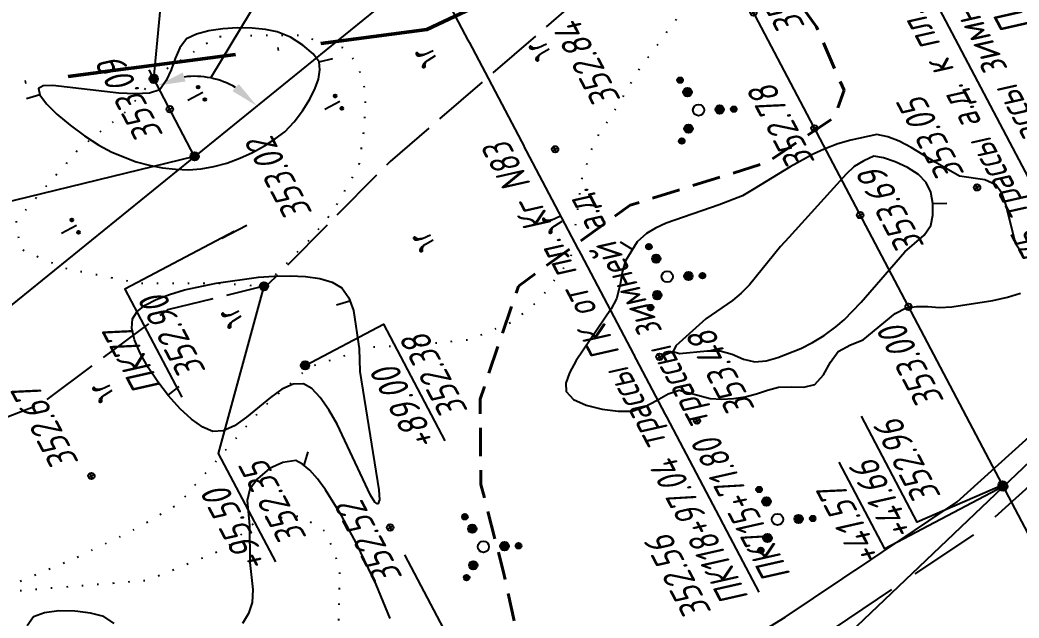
# Model space of a CAD drawing. Extents: x 1519167 to 1519613, y 2186570 to 2187012.
# Drawn here: x 1519348.5 to 1519419.5, y 2186708.8 to 2186751.3 of the extents above; entities that cross this region are included whole.
import ezdxf
from ezdxf.enums import TextEntityAlignment as Align

# ---------------------------------------------------------------- set-up
doc = ezdxf.new("R2010")
doc.units = 0
for name, pattern in [('ACAD_ISO10W100', [18, 12, -3, 0, -3]), ('IZ_HIDDEN', [3, 2, -1]), ('ИИDash_40_10', [5, 4, -1]), ('ИИDash_50_20', [7, 5, -2]), ('ИИDot', [1, 0, -1])]:
    doc.linetypes.add(name, pattern=pattern)
for name, color, linetype, lineweight in [('ИИ_ГИДРОГРАФИЯ_025', 3, 'Continuous', 25), ('ИИ_ГИДРОЛОГИЯ_025', 150, 'Continuous', 25), ('ИИ_ГРАНИЦА_025', 7, 'Continuous', 25), ('ИИ_ДОРОГА_025', 7, 'Continuous', 25), ('ИИ_КОНТУР_025', 7, 'ИИDot', 25), ('ИИ_ОТМЕТКА_025', 7, 'Continuous', 25), ('ИИ_ПИКЕТАЖ_025', 7, 'Continuous', 25), ('ИИ_РАЗМЕР_025', 7, 'Continuous', 25), ('ИИ_РЕЛЬЕФ_025', 34, 'Continuous', 25), ('ИИ_ТРАССА_АД_025', 1, 'Continuous', 25), ('ИИ_ТРАССА_ТРУБ_025', 7, 'Continuous', 25), ('ИИ_УГОДЬЯ_025', 7, 'Continuous', 25)]:
    doc.layers.add(name, color=color, linetype=linetype, lineweight=lineweight)
doc.styles.add('VNIPISIMPLEXCUR', font='simplex.shx', dxfattribs={"width": 0.8, "oblique": 15})
doc.linetypes.add('ИИ05485', pattern='A,19.47,-0.53,[37,3dservice.shx,S=1.5,R=0,X=0,Y=0],-0.53,19.47', length=40)
doc.dimstyles.new('ИИ-1000-м-dm$2', dxfattribs={"dimtxt": 2.5, "dimasz": 2.5, "dimexe": 1.25, "dimexo": 0, "dimgap": 1, "dimtad": 2, "dimtoh": 1, "dimzin": 1, "dimdsep": 46, "dimtxsty": 'VNIPISIMPLEXCUR', "dimcen": 2.5, "dimaunit": 1, "dimazin": 0, "dimtfac": 1, "dimtmove": 1, "dimatfit": 2, "dimfxl": 1, "dimarcsym": 0})

# ---------------------------------------------------------------- blocks, each defined once
blk = doc.blocks.new('ИИ05407')
at = {"linetype": 'Continuous', "lineweight": 25}
h = blk.add_hatch(color=0, dxfattribs=at)
edge = h.paths.add_edge_path()
edge.add_arc((-0.5, 0.1), 0.1, 0, 360)
h = blk.add_hatch(color=0, dxfattribs=at)
edge = h.paths.add_edge_path()
edge.add_arc((0.5, 0.1), 0.1, 0, 360)
at = {"color": 0, "linetype": 'Continuous', "lineweight": 25}
blk.add_lwpolyline([(0, 0), (0, 1.2)], dxfattribs=at)
for centre in [(-0.5, 0.1), (0.5, 0.1)]:
    blk.add_circle(centre, 0.1, dxfattribs=at)
blk = doc.blocks.new('ИИ05403')
at = {"linetype": 'Continuous', "lineweight": 25}
for points in [[(-0.372, 1.104), (-0.431, 1.161), (-0.48, 1.184), (-0.522, 1.188), (-0.557, 1.174), (-0.584, 1.138), (-0.586, 1.087), (-0.571, 1.061), (-0.533, 1.036), (-0.476, 1.021), (-0.421, 1.002), (-0.364, 0.955), (-0.323, 0.896), (-0.283, 0.809), (-0.251, 0.709), (-0.232, 0.626), (-0.236, 0.688), (-0.255, 0.786), (-0.277, 0.879), (-0.302, 0.97), (-0.328, 1.042)], [(0.421, 1.002), (0.476, 1.021), (0.533, 1.036), (0.571, 1.061), (0.586, 1.087), (0.584, 1.138), (0.557, 1.174), (0.522, 1.188), (0.48, 1.184), (0.431, 1.161), (0.372, 1.104), (0.328, 1.042), (0.302, 0.97), (0.277, 0.879), (0.255, 0.786), (0.236, 0.688), (0.232, 0.626), (0.251, 0.709), (0.283, 0.809), (0.323, 0.896), (0.364, 0.955)]]:
    blk.add_hatch(color=0, dxfattribs=at).paths.add_polyline_path(points)
at = {"color": 0, "linetype": 'Continuous', "lineweight": 25}
for points in [[(-0.232, 0.626), (-0.251, 0.709), (-0.283, 0.809), (-0.323, 0.896), (-0.364, 0.955), (-0.421, 1.002), (-0.476, 1.021), (-0.533, 1.036), (-0.571, 1.061), (-0.586, 1.087), (-0.584, 1.138), (-0.557, 1.174), (-0.522, 1.188), (-0.48, 1.184), (-0.431, 1.161), (-0.372, 1.104), (-0.328, 1.042), (-0.302, 0.97), (-0.277, 0.879), (-0.255, 0.786), (-0.236, 0.688), (-0.232, 0.626), (-0.2, 0)], [(0.232, 0.626), (0.251, 0.709), (0.283, 0.809), (0.323, 0.896), (0.364, 0.955), (0.421, 1.002), (0.476, 1.021), (0.533, 1.036), (0.571, 1.061), (0.586, 1.087), (0.584, 1.138), (0.557, 1.174), (0.522, 1.188), (0.48, 1.184), (0.431, 1.161), (0.372, 1.104), (0.328, 1.042), (0.302, 0.97), (0.277, 0.879), (0.255, 0.786), (0.236, 0.688), (0.232, 0.626), (0.2, 0)]]:
    blk.add_lwpolyline(points, dxfattribs=at)
blk = doc.blocks.new('ИИ053952')
at = {"linetype": 'Continuous', "lineweight": 25}
h = blk.add_hatch(color=0, dxfattribs=at)
edge = h.paths.add_edge_path()
edge.add_arc((-1.309, 2.13), 0.2, 0, 360)
h = blk.add_hatch(color=0, dxfattribs=at)
edge = h.paths.add_edge_path()
edge.add_arc((-0.785, 1.278), 0.3, 0, 360)
h = blk.add_hatch(color=0, dxfattribs=at)
edge = h.paths.add_edge_path()
edge.add_arc((1.499, 0.041), 0.3, 0, 360)
h = blk.add_hatch(color=0, dxfattribs=at)
edge = h.paths.add_edge_path()
edge.add_arc((2.499, 0.068), 0.2, 0, 360)
h = blk.add_hatch(color=0, dxfattribs=at)
edge = h.paths.add_edge_path()
edge.add_arc((-0.714, -1.319), 0.3, 0, 360)
h = blk.add_hatch(color=0, dxfattribs=at)
edge = h.paths.add_edge_path()
edge.add_arc((-1.19, -2.198), 0.2, 0, 360)
at = {"color": 0, "linetype": 'Continuous', "lineweight": 25}
for centre, radius in [((-1.309, 2.13), 0.2), ((-0.785, 1.278), 0.3), ((0, 0), 0.4), ((1.499, 0.041), 0.3), ((2.499, 0.068), 0.2), ((-0.714, -1.319), 0.3), ((-1.19, -2.198), 0.2)]:
    blk.add_circle(centre, radius, dxfattribs=at)
blk = doc.blocks.new('ИИ053296')
at = {"color": 0, "linetype": 'Continuous', "lineweight": 25}
blk.add_lwpolyline([(0, 0), (1, 0)], dxfattribs=at)
blk = doc.blocks.new('PICKET')
at = {"color": 0, "linetype": 'Continuous', "lineweight": 25}
for p, q in [((-0.23, 0), (0.23, 0)), ((0, 0.23), (0, -0.23))]:
    blk.add_line(p, q, dxfattribs=at)
blk.add_circle((0, 0), 0.23, dxfattribs=at)
at = {"color": 0, "linetype": 'Continuous', "style": 'VNIPISIMPLEXCUR', "oblique": 15, "width": 0.8}
blk.add_attdef('OTMETKA', (1.25, 0.3), '', height=2, dxfattribs=at)
at = {"color": 8, "linetype": 'Continuous', "style": 'VNIPISIMPLEXCUR', "oblique": 15, "width": 0.8, "flags": 1}
blk.add_attdef('NOMER', (1.25, -2.7), '', height=2, dxfattribs=at)
blk = doc.blocks.new('ИИ15001')
at = {"color": 0, "linetype": 'Continuous', "lineweight": 25}
blk.add_lwpolyline([(0, 1), (0, -1)], dxfattribs=at)
at = {"color": 0, "linetype": 'Continuous', "lineweight": 25, "style": 'VNIPISIMPLEXCUR', "oblique": 15, "width": 0.8}
blk.add_attdef('STATIONING', text='', height=2, dxfattribs=at).set_placement((0, 2), align=Align.CENTER)
at = {"color": 7, "linetype": 'Continuous', "lineweight": 25, "style": 'VNIPISIMPLEXCUR', "oblique": 15, "width": 0.8}
blk.add_attdef('HEIGHT', text='', height=2, dxfattribs=at).set_placement((0, -2), align=Align.TOP_CENTER)
blk = doc.blocks.new('ИИ15002')
at = {"linetype": 'Continuous', "lineweight": 25}
h = blk.add_hatch(color=0, dxfattribs=at)
edge = h.paths.add_edge_path()
edge.add_arc((0, 0), 0.3, 0, 360)
at = {"color": 0, "linetype": 'Continuous', "lineweight": 25}
blk.add_circle((0, 0), 0.3, dxfattribs=at)
at = {"color": 0, "linetype": 'Continuous', "style": 'VNIPISIMPLEXCUR', "oblique": 15, "width": 0.8}
blk.add_attdef('STATIONING', (1, 1.3), '', height=2, rotation=90, dxfattribs=at)
at = {"color": 7, "linetype": 'Continuous', "style": 'VNIPISIMPLEXCUR', "oblique": 15, "width": 0.8}
blk.add_attdef('HEIGHT', text='', height=2, dxfattribs=at).set_placement((0, -1.3), align=Align.TOP_CENTER)
blk = doc.blocks.new('ИИ150022')
at = {"linetype": 'Continuous', "lineweight": 25}
h = blk.add_hatch(color=0, dxfattribs=at)
edge = h.paths.add_edge_path()
edge.add_arc((0, 0), 0.3, 0, 360)
at = {"color": 0, "linetype": 'Continuous', "lineweight": 25}
blk.add_circle((0, 0), 0.3, dxfattribs=at)
at = {"color": 0, "linetype": 'Continuous', "style": 'VNIPISIMPLEXCUR', "oblique": 15, "width": 0.8}
for tag, p in [('STATIONING1', (1, 4.7)), ('STATIONING2', (1, 1.3))]:
    blk.add_attdef(tag, p, '', height=2, dxfattribs=at)
at = {"color": 7, "linetype": 'Continuous', "style": 'VNIPISIMPLEXCUR', "oblique": 15, "width": 0.8}
blk.add_attdef('HEIGHT', text='', height=2, dxfattribs=at).set_placement((0, -1.3), align=Align.TOP_CENTER)
blk = doc.blocks.new('*D42')
at = {"layer": 'Defpoints', "color": 0, "transparency": 16777216}
for p in [(1519482.409, 2186840.189), (1519363.307, 2186746.816), (1519375.849, 2186713.319), (1519273.871, 2186671.021), (1519434.058, 2186602.839)]:
    blk.add_point(p, dxfattribs=at)
at = {"layer": 'ИИ_РАЗМЕР_025', "color": 0, "lineweight": -2, "transparency": 16777216}
for p, q in [((1519367.834, 2186756.781), (1519364.262, 2186763.563)), ((1519362.071, 2186747.221), (1519367.834, 2186756.781)), ((1519360.927, 2186741.642), (1519357.69, 2186747.786))]:
    blk.add_line(p, q, dxfattribs=at)
blk.add_arc((1519360.927, 2186741.642), 5.695, 59.27436, 97.55834, dxfattribs=at)
at = {"layer": 'ИИ_РАЗМЕР_025', "color": 0, "transparency": 16777216}
for points in [[(1519360.279, 2186746.97), (1519360.077, 2186747.605), (1519358.272, 2186746.68)], [(1519364.055, 2186746.79), (1519363.619, 2186746.285), (1519365.35, 2186745.23)]]:
    blk.add_solid(points, dxfattribs=at)
at = {"layer": 'ИИ_РАЗМЕР_025', "color": 0, "transparency": 16777216, "insert": (1519364.436, 2186759.605), "char_height": 2, "attachment_point": 5, "rotation": 117.7798, "style": 'VNIPISIMPLEXCUR'}
blk.add_mtext("78°44'", dxfattribs=at)
blk = doc.blocks.new('*D43')
at = {"layer": 'Defpoints', "color": 0, "transparency": 16777216}
for p in [(1519297.92, 2186946.834), (1519482.409, 2186840.189), (1519396.448, 2186775.815), (1519273.871, 2186671.021), (1519469.341, 2186621.426)]:
    blk.add_point(p, dxfattribs=at)
at = {"layer": 'ИИ_РАЗМЕР_025', "color": 0, "lineweight": -2, "transparency": 16777216}
for p, q in [((1519395.361, 2186782.255), (1519391.789, 2186789.037)), ((1519394.405, 2186776.485), (1519395.361, 2186782.255))]:
    blk.add_line(p, q, dxfattribs=at)
blk.add_arc((1519392.515, 2186767.266), 9.411, 51.24897, 105.5802, dxfattribs=at)
at = {"layer": 'ИИ_РАЗМЕР_025', "color": 0, "transparency": 16777216}
for points in [[(1519390.11, 2186776.021), (1519389.864, 2186776.641), (1519388.129, 2186775.592)], [(1519398.64, 2186774.841), (1519398.17, 2186774.369), (1519399.823, 2186773.195)]]:
    blk.add_solid(points, dxfattribs=at)
at = {"layer": 'ИИ_РАЗМЕР_025', "color": 0, "transparency": 16777216, "insert": (1519391.963, 2186785.079), "char_height": 2, "attachment_point": 5, "rotation": 117.7798, "style": 'VNIPISIMPLEXCUR'}
blk.add_mtext("78°44'", dxfattribs=at)

msp = doc.modelspace()

# ---------------------------------------------------------------- block references
at = {"layer": 'ИИ_ОТМЕТКА_025'}
ref = msp.add_blockref('PICKET', (1519386.532, 2186742.149, 352.84), dxfattribs=dict(at, rotation=117.7797222222222))
ref.add_attrib('OTMETKA', '352.84', (1519391.244, 2186745.671), dxfattribs={"layer": '0', "color": 0, "linetype": 'Continuous', "height": 2, "rotation": 117.77972, "style": 'VNIPISIMPLEXCUR', "oblique": 15, "width": 0.8})
at = {"layer": 'ИИ_РЕЛЬЕФ_025'}
for p, rotation in [((1519369.783, 2186748.37, 353), 14.05167865223736), ((1519349.931, 2186746.016, 353), 196.4150227077807), ((1519371.961, 2186731.366, 352.5), 196.6903156859119), ((1519394.924, 2186727.771, 353.5), 203.1346638999657)]:
    msp.add_blockref('ИИ053296', p, dxfattribs=dict(at, rotation=rotation))
at = {"layer": 'ИИ_УГОДЬЯ_025', "rotation": 117.7797222222222}
for name, p in [('ИИ05403', (1519377.954, 2186748.987)), ('ИИ05407', (1519361.508, 2186746.175)), ('ИИ05403', (1519386.952, 2186737.213)), ('ИИ05407', (1519352.523, 2186736.733)), ('ИИ05403', (1519377.768, 2186735.901)), ('ИИ05403', (1519364.148, 2186730.48))]:
    msp.add_blockref(name, p, dxfattribs=at)
at = {"layer": 'ИИ_УГОДЬЯ_025'}
for p in [(1519394.503, 2186733.097), (1519381.437, 2186713.901)]:
    msp.add_blockref('ИИ053952', p, dxfattribs=at)

# ---------------------------------------------------------------- wipeouts: each hides what was drawn before it
at = {"lineweight": 0}
for points, layer in [([(1519358.885, 2186743.195), (1519354.966, 2186750.634), (1519352.949, 2186749.572), (1519356.868, 2186742.132)], 'ИИ_ОТМЕТКА_025'), ([(1519385.826, 2186743.147), (1519381.931, 2186750.54), (1519379.914, 2186749.478), (1519383.809, 2186742.084)], 'ИИ_ОТМЕТКА_025'), ([(1519392.626, 2186727.68), (1519388.671, 2186735.186), (1519386.654, 2186734.124), (1519390.608, 2186726.617)], 'ИИ_ОТМЕТКА_025'), ([(1519352.884, 2186719.928), (1519348.858, 2186727.57), (1519346.841, 2186726.507), (1519350.866, 2186718.865)], 'ИИ_ОТМЕТКА_025'), ([(1519399.215, 2186716.123), (1519395.296, 2186723.563), (1519393.279, 2186722.5), (1519397.198, 2186715.061)], 'ИИ_ОТМЕТКА_025'), ([(1519375.882, 2186711.758), (1519371.939, 2186719.242), (1519369.922, 2186718.18), (1519373.865, 2186710.695)], 'ИИ_ОТМЕТКА_025'), ([(1519358.473, 2186702.955), (1519354.518, 2186710.462), (1519352.501, 2186709.399), (1519356.456, 2186701.892)], 'ИИ_ОТМЕТКА_025'), ([(1519428.535, 2186725.553), (1519404.576, 2186771.034), (1519402.559, 2186769.972), (1519426.518, 2186724.49)], 'ИИ_ПИКЕТАЖ_025'), ([(1519369.844, 2186736.961), (1519365.901, 2186744.446), (1519363.884, 2186743.383), (1519367.827, 2186735.899)], 'ИИ_ПИКЕТАЖ_025'), ([(1519358.903, 2186725.039), (1519355.966, 2186730.614), (1519353.949, 2186729.551), (1519356.886, 2186723.976)], 'ИИ_ПИКЕТАЖ_025'), ([(1519378.325, 2186721.427), (1519374.228, 2186729.203), (1519372.211, 2186728.14), (1519376.308, 2186720.364)], 'ИИ_ПИКЕТАЖ_025'), ([(1519366.312, 2186712.772), (1519362.216, 2186720.547), (1519360.199, 2186719.485), (1519364.295, 2186711.709)], 'ИИ_ПИКЕТАЖ_025'), ([(1519409.906, 2186713.224), (1519405.869, 2186720.888), (1519403.852, 2186719.825), (1519407.889, 2186712.161)], 'ИИ_ПИКЕТАЖ_025')]:
    msp.add_wipeout(points, dxfattribs=at).dxf.layer = layer

# ---------------------------------------------------------------- next in the draw order: linework, layer by layer
at = {"layer": 'ИИ_РЕЛЬЕФ_025', "elevation": 353}
msp.add_lwpolyline([(1519355.208, 2186708.442), (1519354.484, 2186708.95), (1519353.533, 2186709.181), (1519352.417, 2186709.318), (1519351.278, 2186709.336), (1519350.254, 2186709.212), (1519349.486, 2186708.923), (1519349.03, 2186708.268)], dxfattribs=at)
at = {"layer": 'ИИ_ТРАССА_ТРУБ_025', "color": 4}
msp.add_lwpolyline([(1519434.058, 2186602.839), (1519375.849, 2186713.319)], dxfattribs=at)

# ---------------------------------------------------------------- next in the draw order: block references
at = {"layer": 'ИИ_ОТМЕТКА_025'}
ref = msp.add_blockref('PICKET', (1519359.163, 2186745.002, 353.09), dxfattribs=dict(at, rotation=117.7797222222222))
ref.add_attrib('OTMETKA', '353.09', (1519358.743, 2186743.163, 353.09), dxfattribs={"layer": '0', "color": 0, "linetype": 'Continuous', "height": 2, "rotation": 117.77972, "style": 'VNIPISIMPLEXCUR', "oblique": 15, "width": 0.8})
ref = msp.add_blockref('PICKET', (1519393.953, 2186727.395, 353.48), dxfattribs=dict(at, rotation=117.7797222222222))
ref.add_attrib('OTMETKA', '353.48', (1519400.778, 2186723.707, 353.48), dxfattribs={"layer": '0', "color": 0, "linetype": 'Continuous', "height": 2, "rotation": 117.77972, "style": 'VNIPISIMPLEXCUR', "oblique": 15, "width": 0.8})
at = {"layer": 'ИИ_ОТМЕТКА_025', "rotation": 117.7797222222222}
msp.add_blockref('PICKET', (1519353.59, 2186718.93, 352.67), dxfattribs=at).add_auto_attribs({'OTMETKA': '352.67'})
at = {"layer": 'ИИ_ОТМЕТКА_025'}
ref = msp.add_blockref('PICKET', (1519396.614, 2186722.861, 352.56), dxfattribs=dict(at, rotation=117.7797222222222))
ref.add_attrib('OTMETKA', '352.56', (1519397.689, 2186709.272, 352.56), dxfattribs={"layer": '0', "color": 0, "linetype": 'Continuous', "height": 2, "rotation": 117.77972, "style": 'VNIPISIMPLEXCUR', "oblique": 15, "width": 0.8})
ref = msp.add_blockref('PICKET', (1519374.82, 2186715.273, 352.52), dxfattribs=dict(at, rotation=117.7797222222222))
ref.add_attrib('OTMETKA', '352.52', (1519375.741, 2186711.726, 352.52), dxfattribs={"layer": '0', "color": 0, "linetype": 'Continuous', "height": 2, "rotation": 117.77972, "style": 'VNIPISIMPLEXCUR', "oblique": 15, "width": 0.8})
at = {"layer": 'ИИ_РЕЛЬЕФ_025', "rotation": 148.6739239559118}
msp.add_blockref('ИИ053296', (1519392.034, 2186735.036, 353), dxfattribs=at)
at = {"layer": 'ИИ_УГОДЬЯ_025', "rotation": 117.7797222222222}
for name, p in [('ИИ05403', (1519386.008, 2186749.47)), ('ИИ05407', (1519371.23, 2186745.547)), ('ИИ05403', (1519354.985, 2186725.204))]:
    msp.add_blockref(name, p, dxfattribs=at)
at = {"layer": 'ИИ_УГОДЬЯ_025'}
msp.add_blockref('ИИ053952', (1519402.334, 2186715.839), dxfattribs=at)

# ---------------------------------------------------------------- next in the draw order: wipeouts: each hides what was drawn before it
at = {"lineweight": 0}
for points, layer in [([(1519354.617, 2186751.835), (1519350.722, 2186759.228), (1519348.705, 2186758.166), (1519352.6, 2186750.772)], 'ИИ_ОТМЕТКА_025'), ([(1519404.48, 2186750.92), (1519400.526, 2186758.427), (1519398.508, 2186757.364), (1519402.463, 2186749.857)], 'ИИ_ОТМЕТКА_025'), ([(1519405.186, 2186741.288), (1519401.231, 2186748.795), (1519399.214, 2186747.733), (1519403.168, 2186740.226)], 'ИИ_ОТМЕТКА_025'), ([(1519431.527, 2186727.159), (1519412.031, 2186764.168), (1519410.014, 2186763.105), (1519429.51, 2186726.097)], 'ИИ_ПИКЕТАЖ_025'), ([(1519362.274, 2186725.74), (1519358.332, 2186733.225), (1519356.315, 2186732.162), (1519360.257, 2186724.678)], 'ИИ_ПИКЕТАЖ_025'), ([(1519380.872, 2186722.934), (1519376.918, 2186730.441), (1519374.9, 2186729.378), (1519378.855, 2186721.871)], 'ИИ_ПИКЕТАЖ_025'), ([(1519412.184, 2186715.019), (1519408.254, 2186722.48), (1519406.236, 2186721.417), (1519410.167, 2186713.956)], 'ИИ_ПИКЕТАЖ_025'), ([(1519369.429, 2186713.923), (1519365.474, 2186721.43), (1519363.457, 2186720.368), (1519367.411, 2186712.86)], 'ИИ_ПИКЕТАЖ_025')]:
    msp.add_wipeout(points, dxfattribs=at).dxf.layer = layer

# ---------------------------------------------------------------- next in the draw order: linework, layer by layer
at = {"layer": 'ИИ_ГИДРОГРАФИЯ_025', "linetype": 'ИИDash_40_10', "elevation": 353.56, "flags": 128}
msp.add_lwpolyline([(1519393.87, 2186754.818), (1519387.476, 2186752.22), (1519374.813, 2186741.279), (1519366.161, 2186732.564), (1519365.853, 2186732.412), (1519359.007, 2186730.746), (1519349.963, 2186724.029), (1519341.426, 2186720.714), (1519324.314, 2186712.015), (1519304.287, 2186704.29), (1519293.415, 2186689.016), (1519284.064, 2186681.188), (1519279.378, 2186682.396)], dxfattribs=at)
at = {"layer": 'ИИ_КОНТУР_025', "flags": 128}
for points in [[(1519284.567, 2186672.008), (1519289.666, 2186672.728), (1519291.94, 2186674.475), (1519294.388, 2186677.533), (1519297.012, 2186681.29), (1519304.007, 2186690.901), (1519309.691, 2186696.58), (1519317.298, 2186700.424), (1519331.32, 2186705.192), (1519338.578, 2186707.638), (1519346.535, 2186710.609), (1519352.744, 2186713.23), (1519356.241, 2186714.89), (1519359.827, 2186716.987), (1519365.773, 2186723.802), (1519369.121, 2186726.712), (1519373.581, 2186728.11), (1519376.204, 2186728.197), (1519380.489, 2186728.634), (1519383.636, 2186729.944), (1519385.473, 2186731.517), (1519387.659, 2186734.4), (1519388.446, 2186740.079), (1519389.32, 2186742.7), (1519391.244, 2186745.671), (1519392.468, 2186747.768), (1519395.542, 2186751.912), (1519395.717, 2186753.747), (1519395.717, 2186755.407), (1519395.017, 2186756.63), (1519393.968, 2186757.591), (1519391.869, 2186757.591), (1519389.333, 2186757.154), (1519384.961, 2186756.368), (1519381.201, 2186755.843), (1519378.316, 2186755.756), (1519375.168, 2186755.756), (1519373.244, 2186756.28), (1519372.282, 2186757.591), (1519371.583, 2186760.474), (1519371.67, 2186762.484), (1519372.457, 2186764.58), (1519376.567, 2186770.651), (1519377.266, 2186773.01), (1519377.791, 2186775.368), (1519377.966, 2186776.854), (1519377.004, 2186778.252), (1519375.605, 2186779.737), (1519373.594, 2186780.174), (1519370.319, 2186780.911)], [(1519291.945, 2186658.003), (1519292.701, 2186658.332), (1519297.977, 2186660.968), (1519301.654, 2186663.204), (1519303.812, 2186666.079), (1519304.771, 2186669.593), (1519305.81, 2186674.146), (1519308.368, 2186679.497), (1519310.606, 2186681.813), (1519315.802, 2186684.289), (1519322.837, 2186685.806), (1519331.427, 2186684.89), (1519334.544, 2186682.255), (1519337.262, 2186680.897), (1519340.699, 2186681.057), (1519344.057, 2186682.654), (1519349.013, 2186686.568), (1519354.528, 2186690.561), (1519365.639, 2186695.912), (1519369.087, 2186699.931), (1519370.765, 2186703.924), (1519371.165, 2186708.716), (1519371.245, 2186712.39), (1519370.286, 2186714.946), (1519368.447, 2186716.064), (1519365.41, 2186715.824), (1519363.091, 2186713.748), (1519357.575, 2186711.498), (1519346.535, 2186710.609)]]:
    msp.add_lwpolyline(points, dxfattribs=at)
msp.add_lwpolyline([(1519368.299, 2186750.23), (1519365.167, 2186750.23), (1519362.525, 2186750.132), (1519358.22, 2186747.394), (1519356.067, 2186744.852), (1519352.74, 2186742.212), (1519350, 2186739.084), (1519348.238, 2186737.03), (1519348.532, 2186735.075), (1519351.663, 2186733.706), (1519357.045, 2186732.631), (1519362.721, 2186732.631), (1519365.853, 2186732.412), (1519369.3, 2186735.933), (1519370.811, 2186737.845), (1519372.604, 2186740.941), (1519372.996, 2186743.777), (1519373.094, 2186746.221), (1519372.507, 2186748.176), (1519371.528, 2186749.35)], close=True, dxfattribs=at)
at = {"layer": 'ИИ_ПИКЕТАЖ_025'}
for points, elevation in [([(1519360.927, 2186741.642), (1519333.32, 2186734.913), (1519309.644, 2186779.859)], 353.02), ([(1519392.515, 2186767.266), (1519378.281, 2186753.835), (1519401.018, 2186710.674)], 353.1)]:
    msp.add_lwpolyline(points, dxfattribs=dict(at, elevation=elevation))
at = {"layer": 'ИИ_ПИКЕТАЖ_025', "color": 4}
for points, elevation in [([(1519358.02, 2186747.159), (1519359.04, 2186757.936), (1519354.812, 2186765.963)], 352.95), ([(1519363.74, 2186736.302), (1519355.977, 2186732.212), (1519360.022, 2186724.534)], 352.9), ([(1519365.853, 2186732.412), (1519362.609, 2186720.523), (1519366.666, 2186712.822)], 352.35), ([(1519368.773, 2186726.792), (1519374.337, 2186729.722), (1519378.709, 2186721.423)], 352.38)]:
    msp.add_lwpolyline(points, dxfattribs=dict(at, elevation=elevation))
at = {"layer": 'ИИ_РЕЛЬЕФ_025'}
for points, elevation in [([(1519369.783, 2186748.37), (1519369.341, 2186748.945), (1519368.624, 2186749.561), (1519367.736, 2186750.113), (1519366.781, 2186750.494), (1519365.97, 2186750.658), (1519365.014, 2186750.755), (1519363.98, 2186750.777), (1519362.931, 2186750.718), (1519361.932, 2186750.572), (1519361.047, 2186750.332), (1519360.34, 2186749.992), (1519359.88, 2186749.356), (1519359.544, 2186748.604), (1519359.251, 2186747.799), (1519358.907, 2186747.038), (1519358.457, 2186746.376), (1519357.722, 2186746.142), (1519356.718, 2186746.081), (1519355.536, 2186746.145), (1519350.863, 2186746.688), (1519350.166, 2186746.657), (1519349.839, 2186746.463), (1519349.931, 2186746.016), (1519350.398, 2186745.39), (1519351.146, 2186744.654), (1519352.081, 2186743.873), (1519353.106, 2186743.117), (1519354.127, 2186742.451), (1519355.05, 2186741.943), (1519356.781, 2186741.265), (1519357.7, 2186741.016), (1519358.635, 2186740.835), (1519359.571, 2186740.727), (1519360.494, 2186740.7), (1519361.389, 2186740.758), (1519362.289, 2186740.916), (1519363.213, 2186741.174), (1519364.138, 2186741.515), (1519365.037, 2186741.924), (1519365.885, 2186742.385), (1519366.657, 2186742.883), (1519367.328, 2186743.401), (1519368.003, 2186744.091), (1519368.599, 2186744.89), (1519369.098, 2186745.718), (1519369.483, 2186746.494), (1519369.737, 2186747.138), (1519369.822, 2186747.792)], 353), ([(1519373.93, 2186716.933), (1519373.723, 2186717.079), (1519373.431, 2186717.565), (1519371.046, 2186722.605), (1519370.456, 2186723.634), (1519369.853, 2186724.505), (1519369.247, 2186725.144), (1519368.648, 2186725.481), (1519367.919, 2186725.463), (1519367.132, 2186725.102), (1519366.304, 2186724.513), (1519364.602, 2186723.101), (1519363.765, 2186722.505), (1519362.963, 2186722.133), (1519362.214, 2186722.097), (1519361.5, 2186722.401), (1519360.713, 2186722.957), (1519359.892, 2186723.713), (1519359.077, 2186724.616), (1519358.308, 2186725.61), (1519357.623, 2186726.644), (1519357.062, 2186727.663), (1519356.664, 2186728.614), (1519356.468, 2186729.444), (1519356.514, 2186730.098), (1519356.834, 2186730.61), (1519357.411, 2186731.07), (1519358.197, 2186731.479), (1519359.143, 2186731.84), (1519360.201, 2186732.154), (1519362.458, 2186732.645), (1519365.474, 2186733.062), (1519366.58, 2186733.143), (1519367.71, 2186733.166), (1519368.81, 2186733.113), (1519369.826, 2186732.964), (1519370.702, 2186732.701), (1519371.384, 2186732.305), (1519371.882, 2186731.582), (1519372.204, 2186730.694), (1519372.614, 2186727.982), (1519372.668, 2186726.365), (1519374.012, 2186717.942), (1519374.048, 2186717.239)], 352.5)]:
    msp.add_lwpolyline(points, close=True, dxfattribs=dict(at, elevation=elevation))
at = {"layer": 'ИИ_РЕЛЬЕФ_025', "elevation": 353}
msp.add_lwpolyline([(1519374.811, 2186708.811), (1519373.825, 2186711.219), (1519372.456, 2186714.093), (1519371.361, 2186716.123), (1519370.218, 2186717.954), (1519369.655, 2186718.717), (1519369.112, 2186719.336), (1519368.599, 2186719.781), (1519368.126, 2186720.021), (1519367.201, 2186719.888), (1519366.238, 2186719.457), (1519365.401, 2186718.724), (1519364.84, 2186717.99), (1519364.662, 2186717.192), (1519364.818, 2186715.422), (1519364.859, 2186712.785), (1519365.067, 2186710.852), (1519365.013, 2186709.941), (1519364.741, 2186709.16), (1519364.338, 2186708.435)], dxfattribs=at)

# ---------------------------------------------------------------- next in the draw order: block references
at = {"layer": 'ИИ_ОТМЕТКА_025'}
ref = msp.add_blockref('PICKET', (1519400.622, 2186751.877, 352.98), dxfattribs=dict(at, rotation=117.7797222222222))
ref.add_attrib('OTMETKA', '352.98', (1519404.339, 2186750.888, 352.98), dxfattribs={"layer": '0', "color": 0, "linetype": 'Continuous', "height": 2, "rotation": 117.77972, "style": 'VNIPISIMPLEXCUR', "oblique": 15, "width": 0.8})
ref = msp.add_blockref('PICKET', (1519404.96, 2186743.64, 352.78), dxfattribs=dict(at, rotation=117.7797222222222))
ref.add_attrib('OTMETKA', '352.78', (1519405.044, 2186741.256, 352.78), dxfattribs={"layer": '0', "color": 0, "linetype": 'Continuous', "height": 2, "rotation": 117.77972, "style": 'VNIPISIMPLEXCUR', "oblique": 15, "width": 0.8})
at = {"layer": 'ИИ_ПИКЕТАЖ_025'}
ref = msp.add_blockref('ИИ150022', (1519360.927, 2186741.642, 353.02), dxfattribs=dict(at, rotation=117.7797961859119))
ref.add_attrib('STATIONING1', 'ПК77+06.04 трассы ГК от пл. Кг N72', (1519332.502, 2186734.82, 176.51), dxfattribs={"layer": '0', "color": 0, "linetype": 'Continuous', "height": 2, "rotation": 117.7798, "style": 'VNIPISIMPLEXCUR', "oblique": 15, "width": 0.8})
ref.add_attrib('STATIONING2', 'ПК715+31.12 трассы зимней а.д.', (1519335.531, 2186736.457, 176.51), dxfattribs={"layer": '0', "color": 0, "linetype": 'Continuous', "height": 2, "rotation": 117.7798, "style": 'VNIPISIMPLEXCUR', "oblique": 15, "width": 0.8})
ref.add_attrib('HEIGHT', '353.02', dxfattribs={"layer": '0', "color": 7, "linetype": 'Continuous', "height": 2, "rotation": 117.7798, "style": 'VNIPISIMPLEXCUR', "oblique": 15, "width": 0.8}).set_placement((1519366.087, 2186739.503, 176.51), align=Align.TOP_CENTER)
ref = msp.add_blockref('ИИ150022', (1519392.515, 2186767.266, 353.1), dxfattribs=dict(at, rotation=117.7797961859119))
ref.add_attrib('STATIONING1', 'ПК118+97.04 трассы ГК от пл. Кг N83', (1519400.333, 2186710.314), dxfattribs={"layer": '0', "color": 0, "linetype": 'Continuous', "height": 2, "rotation": 117.7798, "style": 'VNIPISIMPLEXCUR', "oblique": 15, "width": 0.75})
ref.add_attrib('STATIONING2', 'ПК715+71.80 трассы зимней а.д.', (1519403.324, 2186711.921), dxfattribs={"layer": '0', "color": 0, "linetype": 'Continuous', "height": 2, "rotation": 117.7798, "style": 'VNIPISIMPLEXCUR', "oblique": 15, "width": 0.75})
ref.add_attrib('HEIGHT', '353.10', dxfattribs={"layer": '0', "color": 7, "linetype": 'Continuous', "height": 2, "rotation": 117.7798, "style": 'VNIPISIMPLEXCUR', "oblique": 15, "width": 0.8}).set_placement((1519395.814, 2186763.315, 353.1), align=Align.TOP_CENTER)
at = {"layer": 'ИИ_ПИКЕТАЖ_025', "color": 4}
ref = msp.add_blockref('ИИ15002', (1519358.02, 2186747.159, 352.95), dxfattribs=dict(at, rotation=117.7797222222222))
ref.add_attrib('STATIONING', '+12.00', (1519358.312, 2186758.076, 352.95), dxfattribs={"layer": '0', "color": 0, "linetype": 'Continuous', "height": 2, "rotation": 117.77985, "style": 'VNIPISIMPLEXCUR', "oblique": 15, "width": 0.8})
ref.add_attrib('HEIGHT', '352.95', dxfattribs={"layer": '0', "color": 7, "linetype": 'Continuous', "height": 2, "rotation": 117.77972, "style": 'VNIPISIMPLEXCUR', "oblique": 15, "width": 0.8}).set_placement((1519357.327, 2186762.126, 352.95), align=Align.TOP_CENTER)
at = {"layer": 'ИИ_ПИКЕТАЖ_025', "color": 1}
ref = msp.add_blockref('ИИ15001', (1519418.011, 2186756.691, 352.94), dxfattribs=dict(at, rotation=117.7791666666666))
ref.add_attrib('STATIONING', 'ПК10', dxfattribs={"layer": '0', "color": 0, "linetype": 'Continuous', "lineweight": 25, "height": 2, "rotation": 117.77917, "style": 'VNIPISIMPLEXCUR', "oblique": 15, "width": 0.8}).set_placement((1519419.186, 2186752.979, 352.94), align=Align.CENTER)
ref.add_attrib('HEIGHT', '352.94', dxfattribs={"layer": '0', "color": 7, "linetype": 'Continuous', "lineweight": 25, "height": 2, "rotation": 117.77917, "style": 'VNIPISIMPLEXCUR', "oblique": 15, "width": 0.8}).set_placement((1519419.78, 2186757.623, 352.94), align=Align.TOP_CENTER)
at = {"layer": 'ИИ_ПИКЕТАЖ_025', "color": 4}
ref = msp.add_blockref('ИИ15001', (1519363.74, 2186736.302, 352.9), dxfattribs=dict(at, rotation=117.7833))
ref.add_attrib('STATIONING', 'ПК77', dxfattribs={"layer": '0', "color": 0, "linetype": 'Continuous', "lineweight": 25, "height": 2, "rotation": 117.7833, "style": 'VNIPISIMPLEXCUR', "oblique": 15, "width": 0.8}).set_placement((1519357.436, 2186727.524, 176.45), align=Align.CENTER)
ref.add_attrib('HEIGHT', '352.90', dxfattribs={"layer": '0', "color": 7, "linetype": 'Continuous', "lineweight": 25, "height": 2, "rotation": 117.77972, "style": 'VNIPISIMPLEXCUR', "oblique": 15, "width": 0.8}).set_placement((1519358.517, 2186728.282, 176.45), align=Align.TOP_CENTER)
ref = msp.add_blockref('ИИ15002', (1519365.853, 2186732.412, 352.35), dxfattribs=dict(at, rotation=117.7797222222222))
ref.add_attrib('STATIONING', '+95.50', (1519366.23, 2186712.627, 352.35), dxfattribs={"layer": '0', "color": 0, "linetype": 'Continuous', "height": 2, "rotation": 117.77985, "style": 'VNIPISIMPLEXCUR', "oblique": 15, "width": 0.8})
ref.add_attrib('HEIGHT', '352.35', dxfattribs={"layer": '0', "color": 7, "linetype": 'Continuous', "height": 2, "rotation": 117.77972, "style": 'VNIPISIMPLEXCUR', "oblique": 15, "width": 0.8}).set_placement((1519365.671, 2186716.464, 352.35), align=Align.TOP_CENTER)
ref = msp.add_blockref('ИИ15002', (1519368.773, 2186726.792, 352.38), dxfattribs=dict(at, rotation=117.7797222222222))
ref.add_attrib('STATIONING', '+89.00', (1519378.243, 2186721.282, 352.38), dxfattribs={"layer": '0', "color": 0, "linetype": 'Continuous', "height": 2, "rotation": 117.77985, "style": 'VNIPISIMPLEXCUR', "oblique": 15, "width": 0.8})
ref.add_attrib('HEIGHT', '352.38', dxfattribs={"layer": '0', "color": 7, "linetype": 'Continuous', "height": 2, "rotation": 117.77972, "style": 'VNIPISIMPLEXCUR', "oblique": 15, "width": 0.8}).set_placement((1519377.115, 2186725.475, 352.38), align=Align.TOP_CENTER)
at = {"layer": 'ИИ_РЕЛЬЕФ_025'}
for p, rotation in [((1519413.373, 2186738.286, 353.5), 2.065760357031598), ((1519359.037, 2186724.668, 352.5), 37.71817631591187), ((1519368.702, 2186719.692, 353), 72.72759207591183)]:
    msp.add_blockref('ИИ053296', p, dxfattribs=dict(at, rotation=rotation))
at = {"layer": 'ИИ_УГОДЬЯ_025'}
msp.add_blockref('ИИ053952', (1519396.725, 2186744.934), dxfattribs=at)

# ---------------------------------------------------------------- next in the draw order: wipeouts: each hides what was drawn before it
at = {"lineweight": 0}
for points, layer in [([(1519412.95, 2186735.309), (1519409.031, 2186742.748), (1519407.014, 2186741.686), (1519410.933, 2186734.246)], 'ИИ_ОТМЕТКА_025'), ([(1519414.458, 2186716.905), (1519410.539, 2186724.344), (1519408.522, 2186723.282), (1519412.441, 2186715.842)], 'ИИ_ПИКЕТАЖ_025')]:
    msp.add_wipeout(points, dxfattribs=at).dxf.layer = layer

# ---------------------------------------------------------------- next in the draw order: linework, layer by layer
at = {"layer": 'ИИ_ПИКЕТАЖ_025', "color": 4}
msp.add_lwpolyline([(1519418.37, 2186718.185), (1519409.961, 2186713.755), (1519406.716, 2186719.916)], dxfattribs=at)

# ---------------------------------------------------------------- next in the draw order: block references
ref = msp.add_blockref('ИИ15002', (1519418.37, 2186718.185), dxfattribs=dict(at, zscale=1.999999999999999, rotation=117.7797222222222))
ref.add_attrib('STATIONING', '+41.57', (1519409.824, 2186713.079), dxfattribs={"layer": '0', "color": 0, "linetype": 'Continuous', "height": 2, "rotation": 117.77985, "style": 'VNIPISIMPLEXCUR', "oblique": 15, "width": 0.8})

# ---------------------------------------------------------------- next in the draw order: wipeouts: each hides what was drawn before it
at = {"lineweight": 0}
for points in [[(1519415.804, 2186740.438), (1519411.849, 2186747.945), (1519409.832, 2186746.882), (1519413.786, 2186739.375)], [(1519414.357, 2186724.309), (1519410.415, 2186731.793), (1519408.397, 2186730.73), (1519412.34, 2186723.246)]]:
    msp.add_wipeout(points, dxfattribs=at).dxf.layer = 'ИИ_ОТМЕТКА_025'

# ---------------------------------------------------------------- next in the draw order: linework, layer by layer
at = {"layer": 'ИИ_ГИДРОЛОГИЯ_025', "linetype": 'IZ_HIDDEN', "lineweight": 40, "flags": 128}
msp.add_lwpolyline([(1519460.641, 2186855.071), (1519456.09, 2186855.18), (1519452.838, 2186855.283), (1519449.919, 2186852.621), (1519445.565, 2186849.895), (1519439.1, 2186846.749), (1519433.919, 2186844.712), (1519429.113, 2186840.711), (1519424.215, 2186836.229), (1519420.481, 2186833.311), (1519418.373, 2186832.719), (1519418.58, 2186831.013), (1519422.028, 2186829.717), (1519423.581, 2186829.066), (1519423.037, 2186827.31), (1519421.351, 2186824.606), (1519420.045, 2186821.67), (1519418.817, 2186819.9), (1519417.771, 2186819.262), (1519416.361, 2186818.001), (1519415.109, 2186815.785), (1519413.978, 2186812.682), (1519411.746, 2186809.864), (1519408.873, 2186808.264), (1519406.972, 2186807.608), (1519403.691, 2186809.079), (1519399.481, 2186810.408), (1519397.23, 2186810.087), (1519394.634, 2186809.929), (1519390.956, 2186809.202), (1519386.986, 2186806.074), (1519384.277, 2186804.819), (1519381.262, 2186801.848), (1519380.466, 2186799.094), (1519379.481, 2186796.399), (1519383.329, 2186791.749), (1519385.453, 2186788.402), (1519385.617, 2186786.548), (1519386.707, 2186783.196), (1519388.466, 2186780.286), (1519389.57, 2186777.708), (1519390.415, 2186775.247), (1519392.42, 2186770.383), (1519391.233, 2186769.359), (1519389.206, 2186769.68), (1519389.206, 2186769.68), (1519386.98, 2186769.672), (1519382.572, 2186771.229), (1519378.943, 2186772.227), (1519374.724, 2186770.296), (1519372.444, 2186767.446), (1519371.123, 2186764.616), (1519373.511, 2186758.793), (1519379.131, 2186756.225), (1519384.55, 2186755.878), (1519390.544, 2186755.544), (1519396.266, 2186755.357), (1519399.508, 2186754.464), (1519402.962, 2186753.818), (1519405.104, 2186750.86), (1519407.059, 2186746.355), (1519406.364, 2186744.42), (1519401.577, 2186741.208), (1519391.862, 2186738.179), (1519383.926, 2186732.432), (1519381.205, 2186724.384), (1519381.265, 2186718.323), (1519382.918, 2186711.882), (1519384.521, 2186704.545), (1519370.376, 2186695.372), (1519360.732, 2186691.276), (1519355.82, 2186688.934), (1519349.763, 2186685.497), (1519345.107, 2186675.667), (1519340.93, 2186661.661), (1519331.999, 2186651.546), (1519321.789, 2186646.659)], dxfattribs=at)
at = {"layer": 'ИИ_ГРАНИЦА_025', "color": 150, "linetype": 'ACAD_ISO10W100', "lineweight": 50, "flags": 128}
msp.add_lwpolyline([(1519250.427, 2186717.488), (1519291.685, 2186740.698), (1519298.197, 2186744.129), (1519326.471, 2186745.981), (1519340.378, 2186745.818), (1519377.427, 2186750.663), (1519409.219, 2186765.755), (1519433.566, 2186785.013), (1519446.492, 2186793.921), (1519468.344, 2186806.891), (1519484.876, 2186817.168)], dxfattribs=at)
at = {"layer": 'ИИ_ГРАНИЦА_025', "linetype": 'ИИ05485', "flags": 128}
msp.add_lwpolyline([(1519311.93, 2186616.812), (1519502.043, 2186797.874)], dxfattribs=at)
at = {"layer": 'ИИ_ДОРОГА_025', "flags": 128}
msp.add_lwpolyline([(1519309.824, 2186624.069), (1519322.122, 2186639.578), (1519334.88, 2186653.706), (1519339.399, 2186660.405), (1519341.743, 2186666.846), (1519343.273, 2186671.431), (1519345.374, 2186675.468), (1519348.837, 2186678.771), (1519355.289, 2186684.91), (1519367.386, 2186691.03), (1519385.521, 2186698.218), (1519402.874, 2186708.9), (1519415.099, 2186717.092), (1519426.08, 2186727.026), (1519443.52, 2186748.214), (1519450.536, 2186763.278), (1519453.188, 2186767.955), (1519457.835, 2186773.061), (1519463.358, 2186778.12), (1519473.735, 2186785.182), (1519489.014, 2186798.842)], dxfattribs=at)
at = {"layer": 'ИИ_ДОРОГА_025', "linetype": 'ИИDash_50_20', "flags": 128}
msp.add_lwpolyline([(1519311.148, 2186621.555), (1519324.108, 2186637.897), (1519336.933, 2186652.099), (1519341.733, 2186659.216), (1519344.198, 2186665.989), (1519345.674, 2186670.413), (1519347.481, 2186673.885), (1519350.63, 2186676.889), (1519356.804, 2186682.763), (1519368.454, 2186688.657), (1519386.69, 2186695.885), (1519404.279, 2186706.712), (1519416.703, 2186715.038), (1519427.966, 2186725.226), (1519445.737, 2186746.817), (1519452.849, 2186762.086), (1519455.307, 2186766.419), (1519459.678, 2186771.224), (1519464.976, 2186776.076), (1519475.34, 2186783.129), (1519490.263, 2186796.471)], dxfattribs=at)
at = {"layer": 'ИИ_ПИКЕТАЖ_025', "color": 1}
msp.add_lwpolyline([(1519426.532, 2186728.057), (1519402.745, 2186773.211), (1519406.475, 2186778.59)], dxfattribs=at)
at = {"layer": 'ИИ_ПИКЕТАЖ_025', "color": 4, "elevation": 352.96}
msp.add_lwpolyline([(1519418.326, 2186718.268), (1519412.262, 2186715.644), (1519408.296, 2186723.172)], dxfattribs=at)
at = {"layer": 'ИИ_РЕЛЬЕФ_025', "elevation": 353}
msp.add_lwpolyline([(1519419.73, 2186734.695), (1519419.271, 2186735.418), (1519418.564, 2186738.217), (1519418.26, 2186739.027), (1519417.837, 2186739.623), (1519417.052, 2186739.97), (1519415.25, 2186740.247), (1519413.544, 2186741.235), (1519411.825, 2186742.28), (1519410.985, 2186742.718), (1519410.172, 2186743.042), (1519409.395, 2186743.21), (1519407.543, 2186742.808), (1519406.611, 2186742.545), (1519405.636, 2186742.16), (1519404.863, 2186741.803), (1519403.227, 2186740.895), (1519400.684, 2186739.342), (1519399.848, 2186738.85), (1519398.194, 2186738.206), (1519394.434, 2186736.902), (1519393.659, 2186736.545), (1519393.03, 2186736.161), (1519392.366, 2186735.564), (1519391.53, 2186734.233), (1519391.29, 2186733.421), (1519391.162, 2186732.535), (1519390.895, 2186731.526), (1519390.528, 2186730.799), (1519388.039, 2186727.137), (1519387.558, 2186726.271), (1519387.29, 2186725.521), (1519387.317, 2186724.935), (1519387.834, 2186724.374), (1519388.745, 2186723.956), (1519389.866, 2186723.678), (1519391.013, 2186723.536), (1519392.001, 2186723.526), (1519392.879, 2186723.852), (1519393.747, 2186724.291), (1519394.563, 2186724.774), (1519395.339, 2186725.033), (1519397.556, 2186724.43), (1519398.376, 2186724.395), (1519399.217, 2186724.445), (1519400.045, 2186724.558), (1519400.835, 2186724.761), (1519401.612, 2186725.026), (1519402.407, 2186725.237), (1519403.293, 2186725.268), (1519404.197, 2186725.243), (1519404.991, 2186725.438), (1519405.601, 2186726.109), (1519406.089, 2186727.021), (1519406.639, 2186727.772), (1519407.51, 2186728.253), (1519408.43, 2186728.609), (1519410.682, 2186730.473), (1519411.477, 2186730.879), (1519412.242, 2186730.982), (1519413.013, 2186730.972), (1519413.831, 2186730.904), (1519414.716, 2186730.944), (1519417.627, 2186731.412), (1519418.668, 2186731.644), (1519419.585, 2186731.923)], dxfattribs=at)
at = {"layer": 'ИИ_РЕЛЬЕФ_025', "elevation": 353.5}
msp.add_lwpolyline([(1519402.552, 2186735.245), (1519400.332, 2186732.509), (1519399.761, 2186731.927), (1519399.143, 2186731.409), (1519397.25, 2186730.11), (1519395.11, 2186728.187), (1519394.924, 2186727.771), (1519395.37, 2186727.64), (1519397.328, 2186727.832), (1519398.253, 2186727.834), (1519399.108, 2186727.58), (1519399.913, 2186727.238), (1519400.722, 2186727.052), (1519401.539, 2186727.122), (1519402.359, 2186727.344), (1519403.995, 2186728), (1519404.808, 2186728.409), (1519405.637, 2186728.909), (1519406.48, 2186729.524), (1519407.07, 2186730.037), (1519408.281, 2186731.29), (1519411.368, 2186734.86), (1519412.754, 2186736.043), (1519413.217, 2186736.736), (1519413.369, 2186737.459), (1519413.373, 2186738.286), (1519413.216, 2186739.103), (1519412.894, 2186739.801), (1519412.35, 2186740.348), (1519411.574, 2186740.853), (1519410.698, 2186741.269), (1519409.853, 2186741.552), (1519409.17, 2186741.657), (1519408.471, 2186741.335), (1519407.779, 2186740.922), (1519407.199, 2186740.388), (1519403.134, 2186735.887)], close=True, dxfattribs=at)
at = {"layer": 'ИИ_ТРАССА_АД_025', "flags": 128}
msp.add_lwpolyline([(1519273.871, 2186671.021), (1519482.409, 2186840.189)], dxfattribs=at)
at = {"layer": 'ИИ_ТРАССА_ТРУБ_025', "color": 4}
msp.add_lwpolyline([(1519469.341, 2186621.426), (1519297.92, 2186946.834)], dxfattribs=at)

# ---------------------------------------------------------------- next in the draw order: block references
at = {"layer": 'ИИ_ОТМЕТКА_025', "rotation": 117.7797222222222}
msp.add_blockref('PICKET', (1519416.51, 2186739.44, 353.05), dxfattribs=at).add_auto_attribs({'OTMETKA': '353.05'})
at = {"layer": 'ИИ_ОТМЕТКА_025'}
ref = msp.add_blockref('PICKET', (1519408.209, 2186737.474, 353.69), dxfattribs=dict(at, rotation=117.7797222222222))
ref.add_attrib('OTMETKA', '353.69', (1519412.809, 2186735.277, 353.69), dxfattribs={"layer": '0', "color": 0, "linetype": 'Continuous', "height": 2, "rotation": 117.77972, "style": 'VNIPISIMPLEXCUR', "oblique": 15, "width": 0.8})
ref = msp.add_blockref('PICKET', (1519411.645, 2186730.951, 353), dxfattribs=dict(at, rotation=117.7797222222222))
ref.add_attrib('OTMETKA', '353.00', (1519414.216, 2186724.277, 353), dxfattribs={"layer": '0', "color": 0, "linetype": 'Continuous', "height": 2, "rotation": 117.77972, "style": 'VNIPISIMPLEXCUR', "oblique": 15, "width": 0.8})
at = {"layer": 'ИИ_ПИКЕТАЖ_025', "color": 1}
ref = msp.add_blockref('ИИ150022', (1519406.475, 2186778.59, 352.85), dxfattribs=dict(at, rotation=117.7793140603056))
ref.add_attrib('STATIONING1', 'ПК10+24.75 трассы а.д. к пл. УЛК N83-3', (1519425.658, 2186727.435), dxfattribs={"layer": '0', "color": 0, "linetype": 'Continuous', "height": 2, "rotation": 117.77931, "style": 'VNIPISIMPLEXCUR', "oblique": 15, "width": 0.75})
ref.add_attrib('STATIONING2', 'ПК715+89.77 трассы зимней а.д.', (1519428.666, 2186729.02), dxfattribs={"layer": '0', "color": 0, "linetype": 'Continuous', "height": 2, "rotation": 117.77931, "style": 'VNIPISIMPLEXCUR', "oblique": 15, "width": 0.8})
ref.add_attrib('HEIGHT', '352.85', dxfattribs={"layer": '0', "color": 7, "linetype": 'Continuous', "height": 2, "rotation": 117.77931, "style": 'VNIPISIMPLEXCUR', "oblique": 15, "width": 0.8}).set_placement((1519401.397, 2186781.407, 352.85), align=Align.TOP_CENTER)
at = {"layer": 'ИИ_ПИКЕТАЖ_025', "color": 4}
ref = msp.add_blockref('ИИ15002', (1519418.326, 2186718.268, 352.96), dxfattribs=dict(at, rotation=117.7797222222222))
ref.add_attrib('STATIONING', '+41.66', (1519412.102, 2186714.874, 352.96), dxfattribs={"layer": '0', "color": 0, "linetype": 'Continuous', "height": 2, "rotation": 117.77985, "style": 'VNIPISIMPLEXCUR', "oblique": 15, "width": 0.8})
ref.add_attrib('HEIGHT', '352.96', dxfattribs={"layer": '0', "color": 7, "linetype": 'Continuous', "height": 2, "rotation": 117.77972, "style": 'VNIPISIMPLEXCUR', "oblique": 15, "width": 0.8}).set_placement((1519410.719, 2186719.412, 352.96), align=Align.TOP_CENTER)

# ---------------------------------------------------------------- next in the draw order: dimensions: what is measured, and where the dimension line sits
at = {"layer": 'ИИ_РАЗМЕР_025'}
for base, line1, picture, middle in [((1519396.448, 2186775.815), ((1519469.341, 2186621.426), (1519297.92, 2186946.834)), '*D43', (1519391.963, 2186785.079)), ((1519363.307, 2186746.816), ((1519434.058, 2186602.839), (1519375.849, 2186713.319)), '*D42', (1519364.436, 2186759.605))]:
    dim = msp.add_angular_dim_2l(base=base, line1=line1, line2=((1519273.871, 2186671.021), (1519482.409, 2186840.189)), dimstyle='ИИ-1000-м-dm$2', override={"dimtxt": 2, "dimasz": 2, "dimgap": 0.5}, dxfattribs=at)
    dim.commit()
    dim.dimension.update_dxf_attribs({"geometry": picture, "text_midpoint": middle, "dimtype": 162})

doc.saveas('drawing.dxf')
